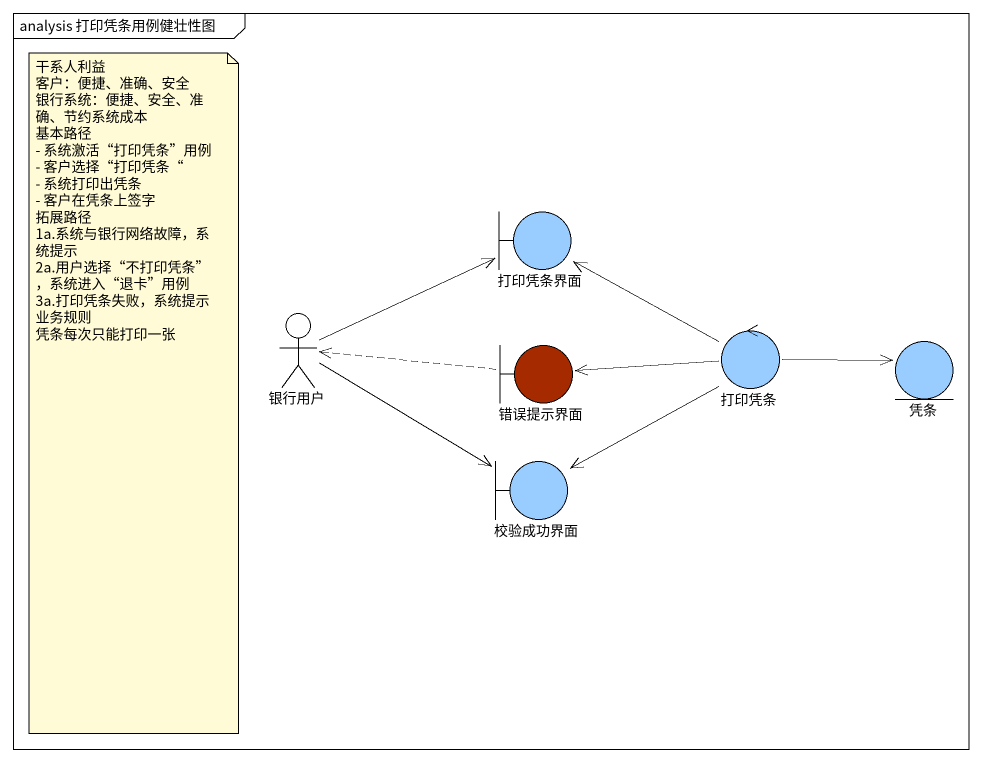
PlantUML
@startuml
mainframe analysis 打印凭条用例健壮性图
boundary 打印凭条界面 #99CCFF
actor 银行用户
boundary 错误提示界面 #A52A00
control 打印凭条 #99CCFF
entity 凭条 #99CCFF
boundary 校验成功界面 #99CCFF
银行用户 -right-> 打印凭条界面
银行用户 -right-> 校验成功界面
错误提示界面 .left.> 银行用户
打印凭条 -left-> 打印凭条界面
打印凭条 -left-> 错误提示界面
打印凭条 -right-> 凭条
打印凭条 -left-> 校验成功界面
note as N1
  干系人利益
  客户：便捷、准确、安全
  银行系统：便捷、安全、准确、节约系统成本
  基本路径
  - 系统激活“打印凭条”用例
  - 客户选择“打印凭条“
  - 系统打印出凭条
  - 客户在凭条上签字
  拓展路径
  1a.系统与银行网络故障，系统提示
  2a.用户选择“不打印凭条”，系统进入“退卡”用例
  3a.打印凭条失败，系统提示
  业务规则
  凭条每次只能打印一张
end note
@enduml
